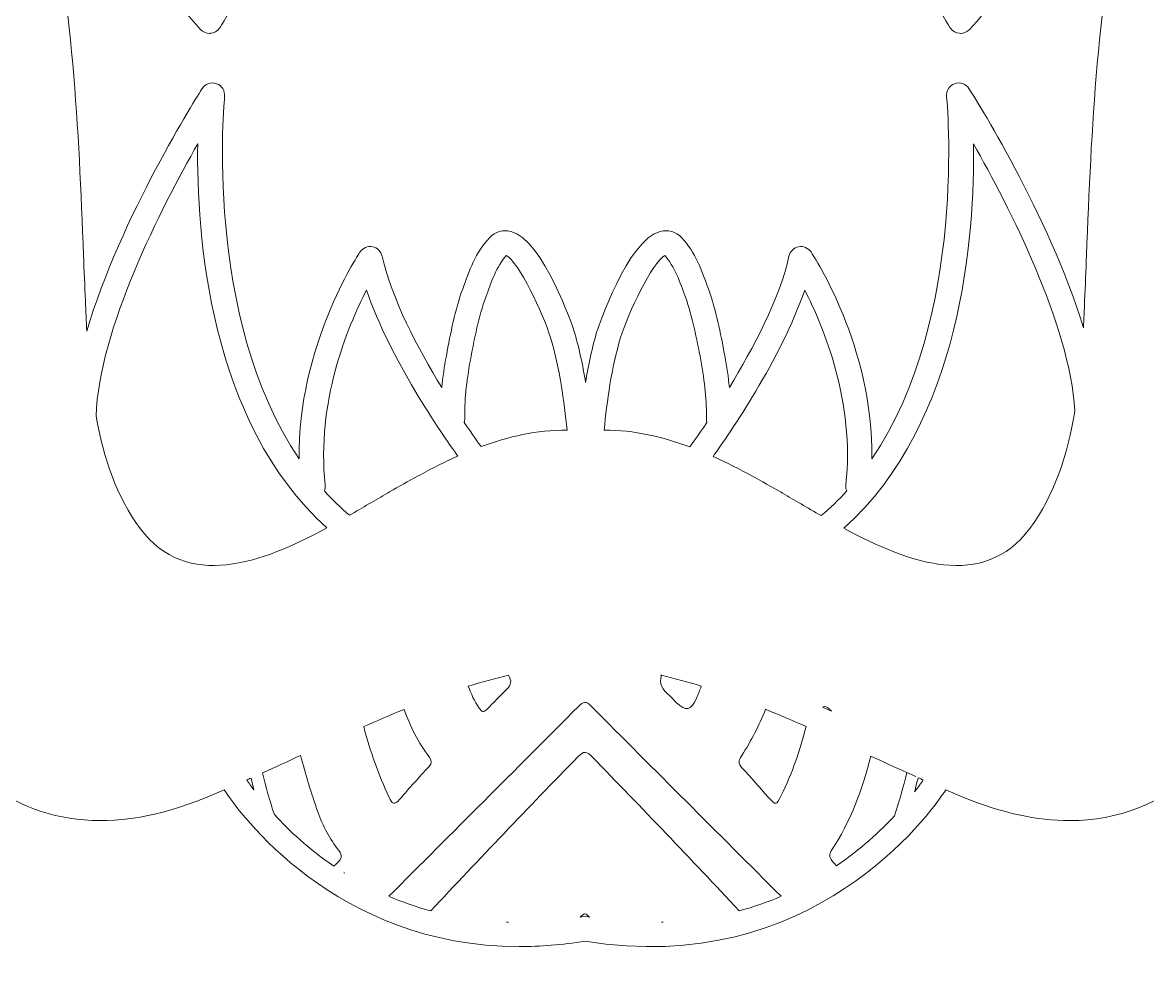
# Model space of a CAD drawing. Extents: x 467 to 2534, y -2987 to -13.
# Drawn here: x 1243 to 1758, y -2987 to -2549 of the extents above; entities that cross this region are included whole.
import ezdxf

# ---------------------------------------------------------------- set-up
doc = ezdxf.new("R2010")
doc.units = 0
doc.header["$MEASUREMENT"] = 0
doc.layers.add('Layer 1', color=7, linetype='Continuous')

msp = doc.modelspace()

# ---------------------------------------------------------------- linework, layer by layer
at = {"layer": 'Layer 1', "lineweight": 0}
for points, knots in [([(2529.46, -1453.5), (2526.67, -1452.39), (2523.54, -1453.69), (2522.31, -1456.42), (2522.01, -1457.14), (2505.06, -1493.98), (2462.33, -1535.12), (2461.96, -1524.73), (2462.23, -1514.3), (2463.46, -1503.86), (2465.51, -1486.57), (2472.78, -1450.82), (2489.36, -1439.9), (2448.7, -1466.59), (2405.02, -1490.26), (2349.29, -1559.43), (2349.19, -1550.68), (2349.51, -1541.88), (2350.55, -1533.09), (2352.56, -1515.79), (2359.83, -1480.05), (2376.47, -1469.13), (2332.22, -1498.19), (2284.39, -1523.62), (2221.45, -1607.9), (2220.15, -1592.26), (2219.84, -1576.65), (2221.67, -1561), (2223.72, -1543.7), (2230.98, -1507.92), (2247.57, -1497.05), (2201.24, -1527.46), (2150.89, -1553.92), (2083.38, -1648.37), (2078.18, -1655.67), (2073.43, -1663.39), (2069.41, -1671.44), (2068.67, -1658.57), (2068.71, -1645.69), (2070.23, -1632.76), (2072.24, -1615.45), (2079.51, -1579.67), (2096.13, -1568.75), (2067.51, -1587.56), (2037.38, -1604.86), (2002.64, -1637.55), (2001.15, -1616.39), (1985.47, -1599.69), (1974.86, -1588.37), (1960.13, -1572.71), (1944.55, -1557.52), (1928.53, -1543.21), (1922.83, -1538.12), (1916.99, -1533.17), (1911.36, -1528.38), (1909.95, -1527.18), (1908.55, -1525.99), (1907.17, -1524.79), (1924.28, -1508.4), (1986.82, -1437.6), (2002.4, -1266.13), (2020.09, -1071.6), (1834.51, -783.2), (1826.61, -771.04), (1826.61, -771.04), (1826.16, -771.31), (1826.16, -771.31), (1826.06, -770.88), (1825.96, -770.46), (1825.84, -770.01), (1801.92, -674.85), (1777.16, -576.44), (1776.9, -476.35), (1776.9, -476.35), (1776.87, -467.66), (1776.87, -467.66), (1776.47, -328.93), (1776.03, -171.69), (1864.05, -53.81), (1864.05, -53.81), (1894.69, -12.76), (1894.69, -12.76), (1894.69, -12.76), (1855.91, -46.24), (1855.91, -46.24), (1855.26, -46.8), (1791.47, -102.34), (1728.66, -198.53), (1670.68, -287.35), (1601.55, -430.1), (1601.55, -606.03), (1601.55, -606.03), (1602.51, -629.37), (1602.51, -629.37), (1534.49, -529.65), (1505.77, -471.11), (1505.48, -470.49), (1505.48, -470.49), (1500.45, -460.17), (1500.45, -460.17), (1500.45, -460.17), (1495.42, -470.49), (1495.42, -470.49), (1495.13, -471.11), (1466.41, -529.65), (1398.39, -629.37), (1398.39, -629.37), (1399.35, -605.79), (1399.35, -605.79), (1399.35, -430.1), (1330.22, -287.35), (1272.24, -198.53), (1209.43, -102.34), (1145.63, -46.8), (1144.99, -46.24), (1144.99, -46.24), (1106.21, -12.76), (1106.21, -12.76), (1106.21, -12.76), (1136.86, -53.81), (1136.86, -53.81), (1224.87, -171.69), (1224.43, -328.91), (1224.03, -467.63), (1224.03, -467.63), (1224, -476.35), (1224, -476.35), (1223.74, -576.44), (1199, -674.85), (1175.06, -770.01), (1174.94, -770.46), (1174.84, -770.88), (1174.74, -771.31), (1174.74, -771.31), (1174.29, -771.04), (1174.29, -771.04), (1166.39, -783.2), (980.81, -1071.6), (998.5, -1266.13), (1014.08, -1437.58), (1076.62, -1508.4), (1093.74, -1524.79), (1092.35, -1525.99), (1090.95, -1527.17), (1089.55, -1528.36), (1083.91, -1533.16), (1078.07, -1538.12), (1072.37, -1543.21), (1056.33, -1557.54), (1040.75, -1572.74), (1026.04, -1588.37), (1015.43, -1599.69), (999.73, -1616.39), (998.26, -1637.55), (963.52, -1604.86), (933.39, -1587.56), (904.77, -1568.75), (921.39, -1579.67), (928.66, -1615.45), (930.67, -1632.76), (932.19, -1645.69), (932.23, -1658.57), (931.49, -1671.44), (927.47, -1663.39), (922.72, -1655.67), (917.52, -1648.37), (850.01, -1553.92), (799.66, -1527.46), (753.33, -1497.05), (769.92, -1507.92), (777.18, -1543.7), (779.23, -1561), (781.06, -1576.65), (780.75, -1592.26), (779.45, -1607.9), (716.51, -1523.62), (668.68, -1498.19), (624.45, -1469.13), (641.07, -1480.05), (648.34, -1515.79), (650.35, -1533.09), (651.39, -1541.88), (651.72, -1550.68), (651.61, -1559.43), (595.88, -1490.26), (552.2, -1466.59), (511.54, -1439.9), (528.12, -1450.82), (535.39, -1486.57), (537.44, -1503.86), (538.67, -1514.3), (538.94, -1524.73), (538.57, -1535.14), (495.8, -1493.94), (478.89, -1457.12), (478.59, -1456.42), (477.36, -1453.69), (474.23, -1452.39), (471.44, -1453.5), (468.64, -1454.59), (467.22, -1457.68), (468.19, -1460.52), (468.54, -1461.52), (487.8, -1515.53), (535.25, -1573.56), (539.16, -1578.34), (543.26, -1583.14), (547.54, -1587.91), (572.08, -1615.39), (603.02, -1642.86), (641.36, -1665.25), (645.86, -1667.89), (650.54, -1670.47), (655.26, -1672.98), (666.75, -1679.05), (678.86, -1684.6), (691.61, -1689.6), (696, -1691.34), (700.52, -1693.03), (705.09, -1694.58), (712.22, -1697.09), (719.53, -1699.36), (727.05, -1701.44), (742.29, -1705.65), (756.83, -1709.87), (770.7, -1714.05), (775.62, -1715.53), (780.46, -1716.98), (785.24, -1718.43), (791.57, -1720.41), (797.75, -1722.36), (803.79, -1724.32), (808.38, -1725.79), (812.85, -1727.24), (817.25, -1728.72), (824.69, -1731.2), (831.91, -1733.66), (838.92, -1736.11), (824.16, -1753.71), (812.63, -1777.15), (804.59, -1805.94), (796.16, -1836.12), (793.33, -1869.47), (796.19, -1905.03), (796.86, -1913.35), (798.4, -1921.54), (799.86, -1929.46), (801.84, -1940.01), (803.68, -1949.97), (803.67, -1960.19), (803.65, -1970.62), (802.25, -1981.32), (800.89, -1991.66), (799.56, -2001.9), (798.16, -2012.48), (798.02, -2023.14), (797.7, -2049.1), (805.03, -2075.53), (818.74, -2097.59), (822.17, -2103.14), (826, -2108.43), (829.72, -2113.55), (834.25, -2119.79), (838.51, -2125.68), (842.18, -2132.04), (849.57, -2144.89), (849.31, -2156.31), (849.02, -2169.5), (848.84, -2177.91), (848.63, -2186.61), (850.46, -2196.24), (859.11, -2241.87), (894.04, -2276.66), (931.34, -2296.4), (845.27, -2282.97), (775.65, -2255.4), (753.11, -2235.67), (753.11, -2235.67), (745.04, -2243.33), (745.04, -2243.33), (746.78, -2245.53), (788.29, -2297.73), (860, -2343.72), (911.24, -2376.57), (985.76, -2410.56), (1074.79, -2410.54), (1094.47, -2410.54), (1114.88, -2408.89), (1135.88, -2405.18), (1004.05, -2511.85), (828.85, -2475.26), (821.16, -2473.59), (821.16, -2473.59), (821.14, -2473.73), (821.14, -2473.73), (821.14, -2473.73), (819.86, -2473.42), (819.86, -2473.42), (819.86, -2473.42), (819.86, -2479.29), (819.86, -2479.29), (819.86, -2479.29), (817.52, -2484.09), (817.52, -2484.09), (817.52, -2484.09), (818, -2484.26), (818, -2484.26), (818, -2484.26), (817.98, -2484.29), (817.98, -2484.29), (821.5, -2485.62), (905.39, -2516.95), (1015.16, -2522.5), (1025.87, -2523.03), (1036.45, -2523.3), (1046.89, -2523.3), (1084.88, -2523.3), (1121, -2519.7), (1155.06, -2512.67), (1161.03, -2557.9), (1165.33, -2606.48), (1168.58, -2665.01), (1169.34, -2678.85), (1169.74, -2693.3), (1170.11, -2707.26), (1171.09, -2743.03), (1172.11, -2780.02), (1179.29, -2814.76), (1183.93, -2837.2), (1194.7, -2868.69), (1219.68, -2891.31), (1248.16, -2917.1), (1284.2, -2921.36), (1326.79, -2903.99), (1329.64, -2902.83), (1332.51, -2901.6), (1335.36, -2900.39), (1341.96, -2910.42), (1386.02, -2972.09), (1470.35, -2972.09), (1479.87, -2972.09), (1489.9, -2971.31), (1500.45, -2969.58), (1604.45, -2986.68), (1658.19, -2911.55), (1665.54, -2900.39), (1668.39, -2901.6), (1671.26, -2902.83), (1674.11, -2903.99), (1691.22, -2910.97), (1707.28, -2914.45), (1722.21, -2914.45), (1744.44, -2914.45), (1764.19, -2906.74), (1781.22, -2891.31), (1806.2, -2868.69), (1816.97, -2837.2), (1821.61, -2814.76), (1828.79, -2780.02), (1829.82, -2743.03), (1830.79, -2707.26), (1831.16, -2693.3), (1831.56, -2678.85), (1832.32, -2665.01), (1835.57, -2606.48), (1839.87, -2557.9), (1845.84, -2512.67), (1879.9, -2519.71), (1916.02, -2523.3), (1954.01, -2523.3), (1964.43, -2523.3), (1975.03, -2523.03), (1985.74, -2522.5), (2095.5, -2516.95), (2179.4, -2485.62), (2182.92, -2484.29), (2182.92, -2484.29), (2182.9, -2484.24), (2182.9, -2484.24), (2182.9, -2484.24), (2183.43, -2484.05), (2183.43, -2484.05), (2183.43, -2484.05), (2181.04, -2479.02), (2181.04, -2479.02), (2181.04, -2479.02), (2181.04, -2473.42), (2181.04, -2473.42), (2181.04, -2473.42), (2179.61, -2473.47), (2179.61, -2473.47), (2179.61, -2473.47), (2179.08, -2473.75), (2179.08, -2473.75), (2164.96, -2476.7), (1994.19, -2509.66), (1865.02, -2405.18), (1886.02, -2408.89), (1906.41, -2410.54), (1926.11, -2410.54), (2015.14, -2410.54), (2089.66, -2376.57), (2140.9, -2343.72), (2212.61, -2297.73), (2254.12, -2245.53), (2255.86, -2243.33), (2255.86, -2243.33), (2247.79, -2235.67), (2247.79, -2235.67), (2225.25, -2255.4), (2155.63, -2282.97), (2069.58, -2296.4), (2106.86, -2276.66), (2141.79, -2241.87), (2150.44, -2196.24), (2152.27, -2186.61), (2152.06, -2177.91), (2151.88, -2169.5), (2151.59, -2156.31), (2151.33, -2144.89), (2158.72, -2132.04), (2162.39, -2125.68), (2166.65, -2119.79), (2171.18, -2113.55), (2174.9, -2108.43), (2178.73, -2103.14), (2182.16, -2097.59), (2195.87, -2075.53), (2203.2, -2049.1), (2202.88, -2023.14), (2202.74, -2012.48), (2201.34, -2001.9), (2200.01, -1991.66), (2198.65, -1981.32), (2197.25, -1970.62), (2197.23, -1960.19), (2197.22, -1949.97), (2199.06, -1940.01), (2201.04, -1929.46), (2202.5, -1921.54), (2204.04, -1913.35), (2204.71, -1905.03), (2207.57, -1869.47), (2204.74, -1836.12), (2196.31, -1805.94), (2188.27, -1777.13), (2176.74, -1753.69), (2161.98, -1736.1), (2194.55, -1724.71), (2231.51, -1713.21), (2273.85, -1701.44), (2465.76, -1648.15), (2532.07, -1462.41), (2532.71, -1460.52), (2533.68, -1457.68), (2532.26, -1454.59), (2529.46, -1453.5)], [0, 0, 0, 0, 1, 1, 1, 2, 2, 2, 3, 3, 3, 4, 4, 4, 5, 5, 5, 6, 6, 6, 7, 7, 7, 8, 8, 8, 9, 9, 9, 10, 10, 10, 11, 11, 11, 12, 12, 12, 13, 13, 13, 14, 14, 14, 15, 15, 15, 16, 16, 16, 17, 17, 17, 18, 18, 18, 19, 19, 19, 20, 20, 20, 21, 21, 21, 22, 22, 22, 23, 23, 23, 24, 24, 24, 25, 25, 25, 26, 26, 26, 27, 27, 27, 28, 28, 28, 29, 29, 29, 30, 30, 30, 31, 31, 31, 32, 32, 32, 33, 33, 33, 34, 34, 34, 35, 35, 35, 36, 36, 36, 37, 37, 37, 38, 38, 38, 39, 39, 39, 40, 40, 40, 41, 41, 41, 42, 42, 42, 43, 43, 43, 44, 44, 44, 45, 45, 45, 46, 46, 46, 47, 47, 47, 48, 48, 48, 49, 49, 49, 50, 50, 50, 51, 51, 51, 52, 52, 52, 53, 53, 53, 54, 54, 54, 55, 55, 55, 56, 56, 56, 57, 57, 57, 58, 58, 58, 59, 59, 59, 60, 60, 60, 61, 61, 61, 62, 62, 62, 63, 63, 63, 64, 64, 64, 65, 65, 65, 66, 66, 66, 67, 67, 67, 68, 68, 68, 69, 69, 69, 70, 70, 70, 71, 71, 71, 72, 72, 72, 73, 73, 73, 74, 74, 74, 75, 75, 75, 76, 76, 76, 77, 77, 77, 78, 78, 78, 79, 79, 79, 80, 80, 80, 81, 81, 81, 82, 82, 82, 83, 83, 83, 84, 84, 84, 85, 85, 85, 86, 86, 86, 87, 87, 87, 88, 88, 88, 89, 89, 89, 90, 90, 90, 91, 91, 91, 92, 92, 92, 93, 93, 93, 94, 94, 94, 95, 95, 95, 96, 96, 96, 97, 97, 97, 98, 98, 98, 99, 99, 99, 100, 100, 100, 101, 101, 101, 102, 102, 102, 103, 103, 103, 104, 104, 104, 105, 105, 105, 106, 106, 106, 107, 107, 107, 108, 108, 108, 109, 109, 109, 110, 110, 110, 111, 111, 111, 112, 112, 112, 113, 113, 113, 114, 114, 114, 115, 115, 115, 116, 116, 116, 117, 117, 117, 118, 118, 118, 119, 119, 119, 120, 120, 120, 121, 121, 121, 122, 122, 122, 123, 123, 123, 124, 124, 124, 125, 125, 125, 126, 126, 126, 127, 127, 127, 128, 128, 128, 129, 129, 129, 130, 130, 130, 131, 131, 131, 132, 132, 132, 133, 133, 133, 134, 134, 134, 135, 135, 135, 136, 136, 136, 137, 137, 137, 138, 138, 138, 139, 139, 139, 140, 140, 140, 141, 141, 141, 142, 142, 142, 143, 143, 143, 144, 144, 144, 145, 145, 145, 146, 146, 146, 147, 147, 147, 148, 148, 148, 149, 149, 149, 150, 150, 150, 151, 151, 151, 152, 152, 152, 152]), ([(1729.91, -2655.82), (1729.62, -2662.78), (1729.34, -2669.76), (1729.05, -2676.74), (1728.88, -2680.83), (1728.68, -2684.94), (1728.46, -2689.04), (1712.84, -2637.32), (1678.02, -2582.54), (1676.14, -2579.61), (1674.72, -2577.42), (1672.01, -2576.5), (1669.57, -2577.36), (1667.13, -2578.21), (1665.59, -2580.63), (1665.87, -2583.21), (1665.99, -2584.37), (1675.73, -2684.35), (1631.72, -2749.04), (1632.47, -2697.74), (1605.14, -2656.24), (1603.89, -2654.35), (1602.64, -2652.51), (1600.41, -2651.57), (1598.19, -2651.98), (1595.99, -2652.39), (1594.25, -2654.09), (1593.77, -2656.28), (1589.56, -2675.63), (1577.27, -2698.68), (1566.5, -2716.31), (1566.04, -2711.7), (1565.34, -2706.89), (1564.41, -2701.8), (1562.46, -2691.31), (1560.43, -2681.07), (1556.91, -2671.22), (1554.2, -2663.6), (1550.82, -2654.11), (1544.68, -2647.83), (1541.97, -2645.07), (1538.49, -2644.02), (1534.87, -2644.91), (1520.04, -2648.55), (1506.2, -2689.79), (1506.06, -2690.2), (1503.68, -2698.13), (1501.99, -2706.19), (1500.71, -2714.05), (1499.44, -2706.19), (1497.75, -2698.13), (1495.35, -2690.2), (1495.23, -2689.79), (1481.37, -2648.55), (1466.54, -2644.91), (1462.93, -2644.02), (1459.45, -2645.07), (1456.73, -2647.83), (1450.59, -2654.11), (1447.21, -2663.6), (1444.5, -2671.22), (1441, -2681.07), (1438.95, -2691.31), (1437.01, -2701.8), (1436.07, -2706.89), (1435.39, -2711.7), (1434.91, -2716.31), (1424.14, -2698.68), (1411.87, -2675.63), (1407.64, -2656.28), (1407.16, -2654.09), (1405.42, -2652.39), (1403.22, -2651.98), (1401, -2651.57), (1398.78, -2652.51), (1397.54, -2654.35), (1396.28, -2656.24), (1368.94, -2697.74), (1369.69, -2749.04), (1325.68, -2684.35), (1335.43, -2584.37), (1335.55, -2583.21), (1335.82, -2580.63), (1334.28, -2578.21), (1331.84, -2577.36), (1329.4, -2576.5), (1326.69, -2577.42), (1325.29, -2579.61), (1323.38, -2582.58), (1287.9, -2638.36), (1272.53, -2690.51), (1272.26, -2685.92), (1272.03, -2681.33), (1271.85, -2676.74), (1271.56, -2669.77), (1271.28, -2662.83), (1271.01, -2655.87), (1268.72, -2598.21), (1266.34, -2538.62), (1252.38, -2480.49), (1258.33, -2477.65), (1264.2, -2474.7), (1269.95, -2471.6), (1274.49, -2483.1), (1288.77, -2513.56), (1324.54, -2552.53), (1325.61, -2553.69), (1327.1, -2554.34), (1328.67, -2554.34), (1328.81, -2554.34), (1328.94, -2554.34), (1329.06, -2554.32), (1330.77, -2554.2), (1332.32, -2553.31), (1333.28, -2551.9), (1334.08, -2550.75), (1352.42, -2523.49), (1354.76, -2488.27), (1354.78, -2488.27), (1354.78, -2488.27), (1354.78, -2488.27), (1359.78, -2486.36), (1365.03, -2484.24), (1370.46, -2481.9), (1376.23, -2487.12), (1391.63, -2501.97), (1395, -2514.95), (1395.56, -2517.12), (1397.35, -2518.74), (1399.57, -2519.08), (1399.84, -2519.12), (1400.13, -2519.13), (1400.41, -2519.13), (1402.32, -2519.13), (1404.14, -2518.15), (1405.17, -2516.49), (1405.99, -2515.16), (1425.27, -2483.57), (1425.27, -2453.76), (1425.27, -2453.41), (1425.22, -2453.06), (1425.15, -2452.72), (1425.16, -2452.72), (1425.16, -2452.72), (1425.16, -2452.72), (1426.68, -2451.72), (1428.2, -2450.69), (1429.7, -2449.67), (1429.7, -2449.67), (1429.7, -2449.67), (1429.72, -2449.67), (1443.25, -2465.52), (1461.53, -2490.08), (1461.9, -2499.82), (1462.01, -2502.4), (1463.85, -2504.55), (1466.37, -2505.07), (1466.75, -2505.14), (1467.12, -2505.19), (1467.5, -2505.19), (1469.62, -2505.19), (1471.6, -2503.98), (1472.53, -2502), (1473.76, -2499.44), (1502.48, -2438.56), (1490.88, -2389.37), (1490.79, -2389.07), (1490.69, -2388.78), (1490.57, -2388.49), (1490.57, -2388.49), (1490.59, -2388.48), (1490.59, -2388.48), (1494.22, -2382.68), (1497.53, -2376.6), (1500.45, -2370.27), (1503.37, -2376.6), (1506.68, -2382.68), (1510.31, -2388.48), (1510.31, -2388.48), (1510.33, -2388.49), (1510.33, -2388.49), (1510.21, -2388.78), (1510.09, -2389.07), (1510.02, -2389.37), (1498.42, -2438.56), (1527.14, -2499.44), (1528.37, -2502), (1529.3, -2503.98), (1531.28, -2505.19), (1533.4, -2505.19), (1533.78, -2505.19), (1534.15, -2505.14), (1534.53, -2505.07), (1537.05, -2504.55), (1538.89, -2502.4), (1539, -2499.82), (1539.37, -2490.08), (1557.65, -2465.52), (1571.18, -2449.67), (1571.2, -2449.67), (1571.2, -2449.67), (1571.2, -2449.67), (1572.7, -2450.69), (1574.22, -2451.72), (1575.74, -2452.72), (1575.68, -2453.06), (1575.63, -2453.41), (1575.63, -2453.76), (1575.63, -2483.57), (1594.92, -2515.16), (1595.73, -2516.49), (1596.76, -2518.15), (1598.58, -2519.13), (1600.49, -2519.13), (1600.77, -2519.13), (1601.04, -2519.12), (1601.33, -2519.08), (1603.55, -2518.74), (1605.34, -2517.12), (1605.9, -2514.95), (1609.27, -2501.97), (1624.67, -2487.12), (1630.44, -2481.9), (1635.87, -2484.24), (1641.12, -2486.36), (1646.12, -2488.27), (1646.12, -2488.27), (1646.12, -2488.27), (1646.14, -2488.27), (1648.48, -2523.49), (1666.82, -2550.75), (1667.62, -2551.9), (1668.58, -2553.31), (1670.13, -2554.2), (1671.84, -2554.32), (1671.98, -2554.34), (1672.09, -2554.34), (1672.23, -2554.34), (1673.8, -2554.34), (1675.29, -2553.69), (1676.36, -2552.53), (1712.13, -2513.56), (1726.39, -2483.1), (1730.93, -2471.61), (1736.7, -2474.7), (1742.57, -2477.65), (1748.52, -2480.49), (1734.56, -2538.6), (1732.18, -2598.17), (1729.91, -2655.82)], [0, 0, 0, 0, 1, 1, 1, 2, 2, 2, 3, 3, 3, 4, 4, 4, 5, 5, 5, 6, 6, 6, 7, 7, 7, 8, 8, 8, 9, 9, 9, 10, 10, 10, 11, 11, 11, 12, 12, 12, 13, 13, 13, 14, 14, 14, 15, 15, 15, 16, 16, 16, 17, 17, 17, 18, 18, 18, 19, 19, 19, 20, 20, 20, 21, 21, 21, 22, 22, 22, 23, 23, 23, 24, 24, 24, 25, 25, 25, 26, 26, 26, 27, 27, 27, 28, 28, 28, 29, 29, 29, 30, 30, 30, 31, 31, 31, 32, 32, 32, 33, 33, 33, 34, 34, 34, 35, 35, 35, 36, 36, 36, 37, 37, 37, 38, 38, 38, 39, 39, 39, 40, 40, 40, 41, 41, 41, 42, 42, 42, 43, 43, 43, 44, 44, 44, 45, 45, 45, 46, 46, 46, 47, 47, 47, 48, 48, 48, 49, 49, 49, 50, 50, 50, 51, 51, 51, 52, 52, 52, 53, 53, 53, 54, 54, 54, 55, 55, 55, 56, 56, 56, 57, 57, 57, 58, 58, 58, 59, 59, 59, 60, 60, 60, 61, 61, 61, 62, 62, 62, 63, 63, 63, 64, 64, 64, 65, 65, 65, 66, 66, 66, 67, 67, 67, 68, 68, 68, 69, 69, 69, 70, 70, 70, 71, 71, 71, 72, 72, 72, 73, 73, 73, 74, 74, 74, 75, 75, 75, 76, 76, 76, 77, 77, 77, 78, 78, 78, 79, 79, 79, 80, 80, 80, 81, 81, 81, 82, 82, 82, 83, 83, 83, 83]), ([(1296.96, -2780.89), (1286.18, -2766.49), (1280.21, -2748.64), (1276.74, -2729.38), (1278.02, -2689.81), (1306.72, -2633.92), (1323.26, -2604.86), (1322.61, -2645.94), (1328.36, -2732.06), (1382.37, -2780.57), (1352.49, -2796.71), (1318.26, -2809.29), (1296.96, -2780.89)], [0, 0, 0, 0, 1, 1, 1, 2, 2, 2, 3, 3, 3, 4, 4, 4, 4]), ([(1703.92, -2780.89), (1682.71, -2809.2), (1648.67, -2796.8), (1618.84, -2780.74), (1673.05, -2732.26), (1678.8, -2645.99), (1678.17, -2604.86), (1694.36, -2633.34), (1722.24, -2687.57), (1724.57, -2726.97), (1721.17, -2747.14), (1715.16, -2765.89), (1703.92, -2780.89)], [0, 0, 0, 0, 1, 1, 1, 2, 2, 2, 3, 3, 3, 4, 4, 4, 4]), ([(1452.89, -2743.37), (1451.82, -2741.89), (1448.97, -2737.94), (1445.21, -2732.35), (1445.33, -2731.89), (1445.42, -2731.41), (1445.4, -2730.91), (1445.3, -2722.74), (1446.15, -2713.88), (1448.01, -2703.85), (1449.87, -2693.82), (1451.8, -2684.06), (1455.04, -2674.98), (1457.31, -2668.56), (1460.15, -2660.63), (1464.43, -2655.99), (1470.03, -2658.82), (1481.36, -2682.59), (1484.65, -2693.44), (1488.95, -2707.64), (1490.86, -2722.57), (1492.23, -2735.83), (1478.42, -2735.73), (1465.13, -2738.87), (1452.89, -2743.37)], [0, 0, 0, 0, 1, 1, 1, 2, 2, 2, 3, 3, 3, 4, 4, 4, 5, 5, 5, 6, 6, 6, 7, 7, 7, 8, 8, 8, 8]), ([(1548.4, -2743.52), (1536.22, -2738.98), (1522.96, -2735.81), (1509.19, -2735.83), (1510.55, -2722.57), (1512.46, -2707.64), (1516.76, -2693.44), (1520.06, -2682.59), (1531.4, -2658.82), (1536.98, -2655.99), (1541.28, -2660.63), (1544.1, -2668.56), (1546.39, -2674.98), (1549.61, -2684.06), (1551.56, -2693.82), (1553.42, -2703.85), (1555.28, -2713.88), (1556.13, -2722.74), (1556.01, -2730.91), (1555.99, -2731.41), (1556.08, -2731.89), (1556.2, -2732.35), (1552.27, -2738.18), (1549.37, -2742.19), (1548.4, -2743.52)], [0, 0, 0, 0, 1, 1, 1, 2, 2, 2, 3, 3, 3, 4, 4, 4, 5, 5, 5, 6, 6, 6, 7, 7, 7, 8, 8, 8, 8]), ([(1424.06, -2756.8), (1419.67, -2759.19), (1415.35, -2761.66), (1411.02, -2764.14), (1411.02, -2764.14), (1410.06, -2764.68), (1410.06, -2764.68), (1407.37, -2766.22), (1404.53, -2767.89), (1401.6, -2769.61), (1398.72, -2771.29), (1395.75, -2773.03), (1392.71, -2774.78), (1388.6, -2771.32), (1384.76, -2767.58), (1381.19, -2763.66), (1381.55, -2762.82), (1381.72, -2761.88), (1381.6, -2760.91), (1377.44, -2723.34), (1391.69, -2688.85), (1400.46, -2671.79), (1411.26, -2703.22), (1434.91, -2737.5), (1442.25, -2747.72), (1435.74, -2750.61), (1429.65, -2753.74), (1424.06, -2756.8)], [0, 0, 0, 0, 1, 1, 1, 2, 2, 2, 3, 3, 3, 4, 4, 4, 5, 5, 5, 6, 6, 6, 7, 7, 7, 8, 8, 8, 9, 9, 9, 9]), ([(1620.22, -2763.66), (1616.6, -2767.65), (1612.7, -2771.44), (1608.5, -2774.96), (1605.36, -2773.15), (1602.27, -2771.35), (1599.3, -2769.61), (1596.37, -2767.89), (1593.53, -2766.22), (1590.84, -2764.68), (1590.84, -2764.68), (1590.14, -2764.27), (1590.14, -2764.27), (1585.72, -2761.75), (1581.32, -2759.22), (1576.84, -2756.8), (1571.37, -2753.81), (1565.39, -2750.74), (1559.05, -2747.89), (1566.25, -2737.89), (1590.1, -2703.41), (1600.96, -2671.79), (1609.73, -2688.85), (1623.99, -2723.34), (1619.81, -2760.91), (1619.71, -2761.88), (1619.88, -2762.82), (1620.22, -2763.66)], [0, 0, 0, 0, 1, 1, 1, 2, 2, 2, 3, 3, 3, 4, 4, 4, 5, 5, 5, 6, 6, 6, 7, 7, 7, 8, 8, 8, 9, 9, 9, 9]), ([(1447.06, -2853.02), (1453.13, -2851.14), (1459.26, -2849.46), (1465.42, -2848), (1467.07, -2850.36), (1466.68, -2852.37), (1464.75, -2854.3), (1461.68, -2857.39), (1458.54, -2860.43), (1455.56, -2863.58), (1453.88, -2865.34), (1453.1, -2864.59), (1452.02, -2862.97), (1449.87, -2859.78), (1448.27, -2856.45), (1447.06, -2853.02)], [0, 0, 0, 0, 1, 1, 1, 2, 2, 2, 3, 3, 3, 4, 4, 4, 5, 5, 5, 5]), ([(1553.67, -2852.97), (1552.99, -2854.78), (1552.26, -2856.59), (1551.45, -2858.4), (1548.83, -2864.32), (1546.86, -2864.73), (1542.22, -2860.38), (1541.16, -2859.39), (1540.24, -2858.24), (1539.13, -2857.3), (1535.86, -2854.52), (1534.22, -2851.86), (1535.38, -2848), (1535.23, -2847.96), (1535.09, -2847.92), (1534.96, -2847.89), (1535.11, -2847.92), (1535.25, -2847.95), (1535.38, -2847.99), (1535.38, -2847.99), (1535.38, -2848), (1535.38, -2848), (1541.52, -2849.42), (1547.61, -2851.09), (1553.67, -2852.97)], [0, 0, 0, 0, 1, 1, 1, 2, 2, 2, 3, 3, 3, 4, 4, 4, 5, 5, 5, 6, 6, 6, 7, 7, 7, 8, 8, 8, 8]), ([(1571.06, -2955.75), (1548.81, -2932.06), (1526.39, -2908.53), (1503.68, -2885.27), (1501.18, -2882.71), (1499.92, -2882.53), (1497.29, -2885.2), (1474.53, -2908.46), (1452.16, -2932.08), (1429.84, -2955.76), (1423.03, -2953.92), (1416.65, -2951.63), (1410.69, -2949.09), (1439.63, -2920.15), (1468.58, -2891.19), (1497.48, -2862.2), (1499.75, -2859.92), (1500.89, -2859.71), (1503.3, -2862.13), (1532.22, -2891.16), (1561.2, -2920.13), (1590.17, -2949.09), (1584.22, -2951.63), (1577.85, -2953.9), (1571.06, -2955.75)], [0, 0, 0, 0, 1, 1, 1, 2, 2, 2, 3, 3, 3, 4, 4, 4, 5, 5, 5, 6, 6, 6, 7, 7, 7, 8, 8, 8, 8]), ([(1429.24, -2885.56), (1430.37, -2887.08), (1430.44, -2888.21), (1429.09, -2889.69), (1424.53, -2894.64), (1419.98, -2899.64), (1415.64, -2904.78), (1413.24, -2907.64), (1412.08, -2906.72), (1410.81, -2903.91), (1406.04, -2893.36), (1402.04, -2882.58), (1399.23, -2871.45), (1405.32, -2868.75), (1411.46, -2866.13), (1417.64, -2863.64), (1420.44, -2871.35), (1424.21, -2878.7), (1429.24, -2885.56)], [0, 0, 0, 0, 1, 1, 1, 2, 2, 2, 3, 3, 3, 4, 4, 4, 5, 5, 5, 6, 6, 6, 6]), ([(1590.21, -2903.02), (1587.95, -2907.61), (1587.85, -2907.63), (1584.27, -2903.68), (1580.27, -2899.28), (1576.49, -2894.67), (1572.34, -2890.41), (1570.33, -2888.31), (1570.7, -2887), (1572.15, -2884.73), (1576.61, -2877.8), (1580.24, -2870.73), (1583.04, -2863.55), (1589.25, -2866.06), (1595.43, -2868.69), (1601.57, -2871.4), (1598.92, -2882.13), (1595.26, -2892.73), (1590.21, -2903.02)], [0, 0, 0, 0, 1, 1, 1, 2, 2, 2, 3, 3, 3, 4, 4, 4, 5, 5, 5, 6, 6, 6, 6]), ([(1609.18, -2862.54), (1610.46, -2861.98), (1611.06, -2862.32), (1612.1, -2863.36), (1612.44, -2863.7), (1612.8, -2864.01), (1613.16, -2864.33), (1611.83, -2863.74), (1610.51, -2863.14), (1609.18, -2862.54)], [0, 0, 0, 0, 1, 1, 1, 2, 2, 2, 3, 3, 3, 3]), ([(1387.21, -2933.75), (1386.65, -2934.26), (1386.12, -2934.79), (1385.56, -2935.3), (1374.04, -2927.45), (1365, -2918.97), (1358.33, -2911.7), (1356.19, -2905.42), (1354.37, -2899.08), (1352.85, -2892.64), (1358.72, -2890), (1364.55, -2887.32), (1370.3, -2884.64), (1372.51, -2893.24), (1375.15, -2901.86), (1378.22, -2910.49), (1380.49, -2916.86), (1383.61, -2922.88), (1387.79, -2928.2), (1389.66, -2930.58), (1389.21, -2931.92), (1387.21, -2933.75)], [0, 0, 0, 0, 1, 1, 1, 2, 2, 2, 3, 3, 3, 4, 4, 4, 5, 5, 5, 6, 6, 6, 7, 7, 7, 7]), ([(1642.06, -2912.25), (1635.49, -2919.35), (1626.69, -2927.52), (1615.56, -2935.13), (1615, -2934.54), (1614.42, -2933.92), (1613.87, -2933.32), (1612.58, -2931.89), (1611.84, -2930.34), (1613.14, -2928.32), (1621.89, -2914.79), (1627.52, -2900.19), (1631.18, -2884.91), (1636.64, -2887.46), (1642.16, -2890), (1647.74, -2892.52), (1647.74, -2892.52), (1647.74, -2892.51), (1647.74, -2892.51), (1649.09, -2893.12), (1650.44, -2893.74), (1651.79, -2894.35), (1650.44, -2893.74), (1649.09, -2893.14), (1647.74, -2892.52), (1646.09, -2899.21), (1644.23, -2905.78), (1642.06, -2912.25)], [0, 0, 0, 0, 1, 1, 1, 2, 2, 2, 3, 3, 3, 4, 4, 4, 5, 5, 5, 6, 6, 6, 7, 7, 7, 8, 8, 8, 9, 9, 9, 9]), ([(1345.73, -2895.87), (1346.36, -2895.58), (1347, -2895.29), (1347.64, -2895.02), (1348.07, -2896.79), (1348.51, -2898.6), (1348.96, -2900.43), (1347.61, -2898.6), (1346.53, -2897.05), (1345.73, -2895.87)], [0, 0, 0, 0, 1, 1, 1, 2, 2, 2, 3, 3, 3, 3]), ([(1651.28, -2901.3), (1651.72, -2899.13), (1652.3, -2896.98), (1652.9, -2894.85), (1653.67, -2895.19), (1654.42, -2895.53), (1655.17, -2895.87), (1654.25, -2897.23), (1652.95, -2899.09), (1651.28, -2901.3)], [0, 0, 0, 0, 1, 1, 1, 2, 2, 2, 3, 3, 3, 3]), ([(1390.46, -2938.51), (1390.34, -2938.43), (1390.22, -2938.36), (1390.1, -2938.28), (1390.22, -2938.35), (1390.35, -2938.43), (1390.47, -2938.49), (1390.47, -2938.49), (1390.46, -2938.51), (1390.46, -2938.51)], [0, 0, 0, 0, 1, 1, 1, 2, 2, 2, 3, 3, 3, 3]), ([(1501.39, -2958.39), (1501.39, -2958.39), (1500.45, -2958.24), (1500.45, -2958.24), (1500.45, -2958.24), (1499.51, -2958.39), (1499.51, -2958.39), (1499.08, -2958.46), (1498.66, -2958.53), (1498.25, -2958.6), (1498.4, -2958.44), (1498.54, -2958.31), (1498.69, -2958.17), (1499.77, -2957.09), (1500.67, -2956.6), (1501.95, -2957.95), (1502.14, -2958.15), (1502.34, -2958.36), (1502.53, -2958.58), (1502.16, -2958.51), (1501.78, -2958.46), (1501.39, -2958.39)], [0, 0, 0, 0, 1, 1, 1, 2, 2, 2, 3, 3, 3, 4, 4, 4, 5, 5, 5, 6, 6, 6, 7, 7, 7, 7]), ([(1465.38, -2960.9), (1465.12, -2960.89), (1464.86, -2960.88), (1464.59, -2960.87), (1464.86, -2960.87), (1465.13, -2960.88), (1465.4, -2960.88), (1465.4, -2960.88), (1465.38, -2960.9), (1465.38, -2960.9)], [0, 0, 0, 0, 1, 1, 1, 2, 2, 2, 3, 3, 3, 3]), ([(1535.53, -2960.9), (1535.53, -2960.9), (1535.52, -2960.88), (1535.52, -2960.88), (1535.75, -2960.88), (1535.98, -2960.88), (1536.2, -2960.87), (1535.98, -2960.88), (1535.75, -2960.89), (1535.53, -2960.9)], [0, 0, 0, 0, 1, 1, 1, 2, 2, 2, 3, 3, 3, 3])]:
    msp.add_open_spline(points, degree=3, knots=knots, dxfattribs=at)

doc.saveas('drawing.dxf')
